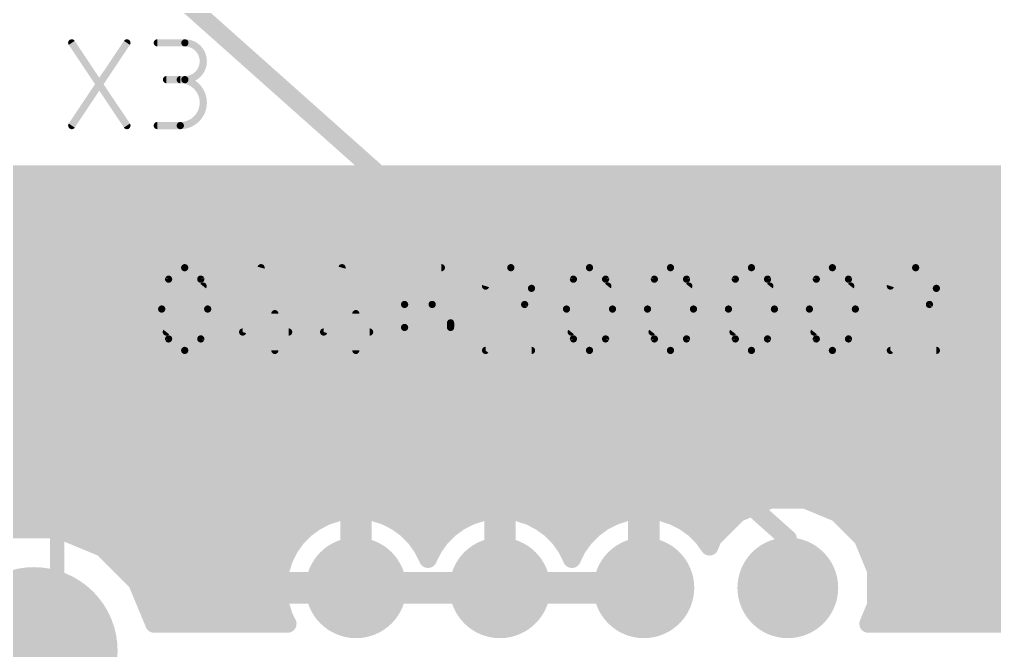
# Model space of a CAD drawing. Extents: x 6 to 108, y 0 to 49.
# Drawn here: x 51.38 to 65.15, y 8.51 to 17.42 of the extents above; entities that cross this region are included whole.
import ezdxf

# ---------------------------------------------------------------- set-up
doc = ezdxf.new("R2010")
doc.units = 0
for name, color, linetype in [('1', 22, 'CONTINUOUS'), ('16', 175, 'CONTINUOUS'), ('17', 82, 'CONTINUOUS'), ('21', 253, 'CONTINUOUS'), ('25', 253, 'CONTINUOUS'), ('27', 253, 'CONTINUOUS')]:
    doc.layers.add(name, color=color, linetype=linetype)

# ---------------------------------------------------------------- blocks, each defined once
blk = doc.blocks.new('ROUNDP')
at = {"const_width": 0.5}
blk.add_lwpolyline([(0, -0.25, 1), (0, 0.25, 1), (0, -0.25)], format="xyb", dxfattribs=at)

msp = doc.modelspace()

# ---------------------------------------------------------------- linework, layer by layer
at = {"layer": '1', "const_width": 0.254}
for points in [[(13.97, 15.24), (98.857, 15.24)], [(13.97, 14.986), (98.857, 14.986)], [(13.97, 14.732), (98.857, 14.732)], [(13.97, 14.478), (98.857, 14.478)], [(13.97, 14.224), (98.857, 14.224)], [(13.97, 13.97), (98.857, 13.97)], [(13.97, 13.716), (98.857, 13.716)], [(13.97, 13.462), (98.857, 13.462)], [(13.97, 13.208), (98.857, 13.208)], [(13.97, 12.954), (98.857, 12.954)], [(13.97, 12.7), (95.9542, 12.7)], [(13.97, 12.446), (95.5869, 12.446)], [(13.97, 12.192), (95.3763, 12.192)], [(13.97, 11.938), (95.2511, 11.938)], [(13.97, 11.684), (95.1837, 11.684)], [(13.97, 11.43), (96.418, 11.43)], [(13.97, 11.176), (95.1904, 11.176)], [(13.97, 10.922), (95.2648, 10.922)], [(13.97, 10.668), (95.4069, 10.668)], [(61.9824, 10.6426), (61.525, 10.4531)], [(62.4776, 10.6426), (61.9824, 10.6426)], [(62.935, 10.4531), (62.4776, 10.6426)], [(56.0387, 10.4887), (55.8782, 10.4633)], [(56.0387, 9.4933), (56.0387, 10.4887)], [(56.3898, 10.4633), (56.2293, 10.4887)], [(56.2293, 10.4887), (56.2293, 9.4933)], [(58.0707, 10.4887), (57.9102, 10.4633)], [(58.0707, 9.4933), (58.0707, 10.4887)], [(58.4218, 10.4633), (58.2613, 10.4887)], [(58.2613, 10.4887), (58.2613, 9.4933)], [(60.1027, 10.4887), (59.9422, 10.4633)], [(60.1027, 9.4933), (60.1027, 10.4887)], [(60.4538, 10.4633), (60.2933, 10.4887)], [(60.2933, 10.4887), (60.2933, 9.4933)], [(42.6541, 10.414), (55.7265, 10.414)], [(55.7147, 10.4102), (55.5616, 10.3321)], [(55.8782, 10.4633), (55.7147, 10.4102)], [(56.0387, 10.414), (56.2293, 10.414)], [(56.5533, 10.4102), (56.3898, 10.4633)], [(56.5415, 10.414), (57.7585, 10.414)], [(56.7064, 10.3321), (56.5533, 10.4102)], [(57.7467, 10.4102), (57.5936, 10.3321)], [(57.9102, 10.4633), (57.7467, 10.4102)], [(58.0707, 10.414), (58.2613, 10.414)], [(58.5853, 10.4102), (58.4218, 10.4633)], [(58.5735, 10.414), (59.7905, 10.414)], [(58.7384, 10.3321), (58.5853, 10.4102)], [(59.7787, 10.4102), (59.6256, 10.3321)], [(59.9422, 10.4633), (59.7787, 10.4102)], [(60.1027, 10.414), (60.2933, 10.414)], [(60.6173, 10.4102), (60.4538, 10.4633)], [(60.6055, 10.414), (61.4859, 10.414)], [(60.7704, 10.3321), (60.6173, 10.4102)], [(61.525, 10.4531), (61.1749, 10.103)], [(63.2851, 10.103), (62.935, 10.4531)], [(62.9741, 10.414), (76.0465, 10.414)], [(51.9284, 10.2235), (51.2464, 10.2235)], [(52.5586, 9.9625), (51.9284, 10.2235)], [(55.4225, 10.2311), (55.3009, 10.1095)], [(55.5616, 10.3321), (55.4225, 10.2311)], [(56.8455, 10.2311), (56.7064, 10.3321)], [(56.9671, 10.1095), (56.8455, 10.2311)], [(57.4545, 10.2311), (57.3329, 10.1095)], [(57.5936, 10.3321), (57.4545, 10.2311)], [(58.8775, 10.2311), (58.7384, 10.3321)], [(58.9991, 10.1095), (58.8775, 10.2311)], [(59.4865, 10.2311), (59.3649, 10.1095)], [(59.6256, 10.3321), (59.4865, 10.2311)], [(60.9095, 10.2311), (60.7704, 10.3321)], [(61.0311, 10.1095), (60.9095, 10.2311)], [(52.0817, 10.16), (55.3514, 10.16)], [(55.3009, 10.1095), (55.1999, 9.9704)], [(56.0387, 10.16), (56.2293, 10.16)], [(56.9166, 10.16), (57.3834, 10.16)], [(57.0681, 9.9704), (56.9671, 10.1095)], [(57.3329, 10.1095), (57.2319, 9.9704)], [(58.0707, 10.16), (58.2613, 10.16)], [(58.9486, 10.16), (59.4154, 10.16)], [(59.1001, 9.9704), (58.9991, 10.1095)], [(59.3649, 10.1095), (59.2639, 9.9704)], [(60.1027, 10.16), (60.2933, 10.16)], [(60.9806, 10.16), (61.2319, 10.16)], [(61.1244, 9.9811), (61.0311, 10.1095)], [(61.1749, 10.103), (61.1244, 9.9811)], [(63.2281, 10.16), (67.2983, 10.16)], [(63.4746, 9.6456), (63.2851, 10.103)], [(53.0409, 9.4802), (52.5586, 9.9625)], [(55.1999, 9.9704), (55.1218, 9.8173)], [(57.1462, 9.8173), (57.0681, 9.9704)], [(57.2319, 9.9704), (57.1538, 9.8173)], [(59.1782, 9.8173), (59.1001, 9.9704)], [(59.2639, 9.9704), (59.1858, 9.8173)], [(52.6151, 9.906), (55.167, 9.906)], [(55.1218, 9.8173), (55.0687, 9.6538)], [(56.0387, 9.906), (56.2293, 9.906)], [(57.101, 9.906), (57.199, 9.906)], [(57.15, 9.8055), (57.1462, 9.8173)], [(57.1538, 9.8173), (57.15, 9.8055)], [(58.0707, 9.906), (58.2613, 9.906)], [(59.133, 9.906), (59.231, 9.906)], [(59.182, 9.8055), (59.1782, 9.8173)], [(59.1858, 9.8173), (59.182, 9.8055)], [(60.1027, 9.906), (60.2933, 9.906)], [(63.3667, 9.906), (66.7649, 9.906)], [(52.8691, 9.652), (55.0684, 9.652)], [(55.0687, 9.6538), (55.0433, 9.4932)], [(56.0387, 9.652), (56.2293, 9.652)], [(58.0707, 9.652), (58.2613, 9.652)], [(60.1027, 9.652), (60.2933, 9.652)], [(63.4719, 9.652), (66.5109, 9.652)], [(63.4746, 9.1504), (63.4746, 9.6456)], [(53.2853, 8.89), (53.0409, 9.4802)], [(53.0749, 9.398), (56.0387, 9.398)], [(55.0433, 9.4932), (56.0387, 9.4932)], [(56.2293, 9.4933), (56.0387, 9.4933)], [(56.0387, 9.4932), (56.0387, 9.3027)], [(56.2293, 9.3027), (56.2293, 9.4932)], [(56.2293, 9.4932), (57.2247, 9.4932)], [(56.2293, 9.398), (58.0707, 9.398)], [(57.2247, 9.4932), (58.0707, 9.4932)], [(58.2613, 9.4933), (58.0707, 9.4933)], [(58.0707, 9.4932), (58.0707, 9.3027)], [(58.2613, 9.3027), (58.2613, 9.4932)], [(58.2613, 9.4932), (59.1073, 9.4932)], [(58.2613, 9.398), (60.1027, 9.398)], [(59.1073, 9.4932), (60.1027, 9.4932)], [(60.2933, 9.4933), (60.1027, 9.4933)], [(60.1027, 9.4932), (60.1027, 9.3027)], [(63.4746, 9.398), (66.3051, 9.398)], [(56.0387, 9.3027), (55.0433, 9.3027)], [(55.0433, 9.3027), (55.0687, 9.1422)], [(58.0707, 9.3027), (56.2293, 9.3027)], [(60.1027, 9.3027), (58.2613, 9.3027)], [(53.1801, 9.144), (55.0684, 9.144)], [(55.0687, 9.1422), (55.1218, 8.9787)], [(63.3667, 8.89), (63.4746, 9.1504)], [(63.4719, 9.144), (66.1999, 9.144)], [(55.1218, 8.9787), (55.167, 8.89)], [(55.167, 8.89), (53.2853, 8.89)], [(53.2853, 8.89), (55.167, 8.89)], [(66.0947, 8.89), (63.3667, 8.89)], [(63.3667, 8.89), (66.0947, 8.89)]]:
    msp.add_lwpolyline(points, dxfattribs=at)
at = {"layer": '1', "const_width": 0.127}
for points in [[(61.9824, 10.7061, 1), (61.9824, 10.5791)], [(62.0067, 10.5839, 1), (61.9581, 10.7013)], [(62.5019, 10.7013, 1), (62.4533, 10.5839)], [(62.4776, 10.5791, 1), (62.4776, 10.7061)], [(56.1022, 10.4887, 1), (55.9752, 10.4887)], [(56.0487, 10.426, 1), (56.0288, 10.5514)], [(56.2392, 10.5514, 1), (56.2193, 10.426)], [(56.2927, 10.4887, 1), (56.1658, 10.4887)], [(58.1342, 10.4887, 1), (58.0072, 10.4887)], [(58.0807, 10.426, 1), (58.0608, 10.5514)], [(58.2712, 10.5514, 1), (58.2513, 10.426)], [(58.3248, 10.4887, 1), (58.1978, 10.4887)], [(60.1662, 10.4887, 1), (60.0392, 10.4887)], [(60.1127, 10.426, 1), (60.0928, 10.5514)], [(60.3032, 10.5514, 1), (60.2833, 10.426)], [(60.3567, 10.4887, 1), (60.2298, 10.4887)], [(55.6951, 10.4706, 1), (55.7344, 10.3498)], [(55.7436, 10.3536, 1), (55.6859, 10.4668)], [(55.7265, 10.3505, 1), (55.7265, 10.4775)], [(55.8683, 10.526, 1), (55.8882, 10.4006)], [(55.8979, 10.4029, 1), (55.8586, 10.5237)], [(56.0387, 10.4775, 1), (56.0387, 10.3505)], [(56.2293, 10.3505, 1), (56.2293, 10.4775)], [(56.4094, 10.5237, 1), (56.3701, 10.4029)], [(56.3798, 10.4006, 1), (56.3997, 10.526)], [(56.5415, 10.4775, 1), (56.5415, 10.3505)], [(56.5821, 10.4668, 1), (56.5244, 10.3536)], [(56.5336, 10.3498, 1), (56.5729, 10.4706)], [(57.7271, 10.4706, 1), (57.7664, 10.3498)], [(57.7756, 10.3536, 1), (57.7179, 10.4668)], [(57.7585, 10.3505, 1), (57.7585, 10.4775)], [(57.9003, 10.526, 1), (57.9202, 10.4006)], [(57.9299, 10.4029, 1), (57.8906, 10.5237)], [(58.0707, 10.4775, 1), (58.0707, 10.3505)], [(58.2613, 10.3505, 1), (58.2613, 10.4775)], [(58.4414, 10.5237, 1), (58.4021, 10.4029)], [(58.4118, 10.4006, 1), (58.4317, 10.526)], [(58.5735, 10.4775, 1), (58.5735, 10.3505)], [(58.6141, 10.4668, 1), (58.5564, 10.3536)], [(58.5656, 10.3498, 1), (58.6049, 10.4706)], [(59.7591, 10.4706, 1), (59.7984, 10.3498)], [(59.8076, 10.3536, 1), (59.7499, 10.4668)], [(59.7905, 10.3505, 1), (59.7905, 10.4775)], [(59.9323, 10.526, 1), (59.9522, 10.4006)], [(59.9619, 10.4029, 1), (59.9226, 10.5237)], [(60.1027, 10.4775, 1), (60.1027, 10.3505)], [(60.2933, 10.3505, 1), (60.2933, 10.4775)], [(60.4734, 10.5237, 1), (60.4341, 10.4029)], [(60.4438, 10.4006, 1), (60.4637, 10.526)], [(60.6055, 10.4775, 1), (60.6055, 10.3505)], [(60.6461, 10.4668, 1), (60.5884, 10.3536)], [(60.5976, 10.3498, 1), (60.6369, 10.4706)], [(61.5007, 10.5118, 1), (61.5493, 10.3945)], [(61.5699, 10.4082, 1), (61.4801, 10.498)], [(61.4859, 10.3505, 1), (61.4859, 10.4775)], [(62.9799, 10.498, 1), (62.8901, 10.4082)], [(62.9741, 10.4775, 1), (62.9741, 10.3505)], [(62.9107, 10.3945, 1), (62.9593, 10.5118)], [(51.9527, 10.2822, 1), (51.9041, 10.1648)], [(51.9284, 10.16, 1), (51.9284, 10.287)], [(55.3852, 10.2825, 1), (55.4598, 10.1797)], [(55.4674, 10.1862, 1), (55.3776, 10.276)], [(55.5327, 10.3887, 1), (55.5904, 10.2756)], [(55.5989, 10.2808, 1), (55.5242, 10.3835)], [(56.7438, 10.3835, 1), (56.6691, 10.2808)], [(56.6776, 10.2756, 1), (56.7353, 10.3887)], [(56.8904, 10.276, 1), (56.8006, 10.1862)], [(56.8082, 10.1797, 1), (56.8828, 10.2825)], [(57.4172, 10.2825, 1), (57.4918, 10.1797)], [(57.4994, 10.1862, 1), (57.4096, 10.276)], [(57.5647, 10.3887, 1), (57.6224, 10.2756)], [(57.6309, 10.2808, 1), (57.5562, 10.3835)], [(58.7758, 10.3835, 1), (58.7011, 10.2808)], [(58.7096, 10.2756, 1), (58.7673, 10.3887)], [(58.9224, 10.276, 1), (58.8326, 10.1862)], [(58.8402, 10.1797, 1), (58.9148, 10.2825)], [(59.4492, 10.2825, 1), (59.5238, 10.1797)], [(59.5314, 10.1862, 1), (59.4416, 10.276)], [(59.5967, 10.3887, 1), (59.6544, 10.2756)], [(59.6629, 10.2808, 1), (59.5882, 10.3835)], [(60.8078, 10.3835, 1), (60.7331, 10.2808)], [(60.7416, 10.2756, 1), (60.7993, 10.3887)], [(60.9544, 10.276, 1), (60.8646, 10.1862)], [(60.8722, 10.1797, 1), (60.9468, 10.2825)], [(52.0817, 10.2235, 1), (52.0817, 10.0965)], [(55.256, 10.1544, 1), (55.3458, 10.0646)], [(55.3523, 10.0722, 1), (55.2495, 10.1468)], [(55.3514, 10.0965, 1), (55.3514, 10.2235)], [(56.0387, 10.2235, 1), (56.0387, 10.0965)], [(56.2293, 10.0965, 1), (56.2293, 10.2235)], [(56.9166, 10.2235, 1), (56.9166, 10.0965)], [(57.0185, 10.1468, 1), (56.9157, 10.0722)], [(56.9222, 10.0646, 1), (57.012, 10.1544)], [(57.288, 10.1544, 1), (57.3778, 10.0646)], [(57.3843, 10.0722, 1), (57.2815, 10.1468)], [(57.3834, 10.0965, 1), (57.3834, 10.2235)], [(58.0707, 10.2235, 1), (58.0707, 10.0965)], [(58.2613, 10.0965, 1), (58.2613, 10.2235)], [(58.9486, 10.2235, 1), (58.9486, 10.0965)], [(59.0505, 10.1468, 1), (58.9477, 10.0722)], [(58.9542, 10.0646, 1), (59.044, 10.1544)], [(59.32, 10.1544, 1), (59.4098, 10.0646)], [(59.4163, 10.0722, 1), (59.3135, 10.1468)], [(59.4154, 10.0965, 1), (59.4154, 10.2235)], [(60.1027, 10.2235, 1), (60.1027, 10.0965)], [(60.2933, 10.0965, 1), (60.2933, 10.2235)], [(60.9806, 10.2235, 1), (60.9806, 10.0965)], [(61.0825, 10.1468, 1), (60.9797, 10.0722)], [(60.9862, 10.0646, 1), (61.076, 10.1544)], [(61.13, 10.1479, 1), (61.2198, 10.0581)], [(61.2335, 10.0787, 1), (61.1162, 10.1273)], [(61.2319, 10.0965, 1), (61.2319, 10.2235)], [(63.2281, 10.2235, 1), (63.2281, 10.0965)], [(63.3438, 10.1273, 1), (63.2265, 10.0787)], [(63.2402, 10.0581, 1), (63.33, 10.1479)], [(52.6035, 10.0074, 1), (52.5137, 9.9176)], [(52.5343, 9.9038, 1), (52.5829, 10.0211)], [(55.1485, 10.0078, 1), (55.2512, 9.9331)], [(55.2564, 9.9416, 1), (55.1433, 9.9993)], [(57.1247, 9.9993, 1), (57.0116, 9.9416)], [(57.0168, 9.9331, 1), (57.1195, 10.0078)], [(57.1805, 10.0078, 1), (57.2832, 9.9331)], [(57.2884, 9.9416, 1), (57.1753, 9.9993)], [(59.1567, 9.9993, 1), (59.0436, 9.9416)], [(59.0488, 9.9331, 1), (59.1515, 10.0078)], [(59.2125, 10.0078, 1), (59.3152, 9.9331)], [(59.3204, 9.9416, 1), (59.2073, 9.9993)], [(61.0657, 10.0054, 1), (61.183, 9.9568)], [(61.073, 9.9438, 1), (61.1758, 10.0184)], [(52.6151, 9.9695, 1), (52.6151, 9.8425)], [(55.1822, 9.7976, 1), (55.0614, 9.8369)], [(55.167, 9.8425, 1), (55.167, 9.9695)], [(56.0387, 9.9695, 1), (56.0387, 9.8425)], [(56.2293, 9.8425, 1), (56.2293, 9.9695)], [(57.101, 9.9695, 1), (57.101, 9.8425)], [(57.2066, 9.8369, 1), (57.0858, 9.7976)], [(57.2142, 9.7977, 1), (57.0934, 9.8369)], [(57.199, 9.8425, 1), (57.199, 9.9695)], [(58.0707, 9.9695, 1), (58.0707, 9.8425)], [(58.2613, 9.8425, 1), (58.2613, 9.9695)], [(59.133, 9.9695, 1), (59.133, 9.8425)], [(59.2386, 9.8369, 1), (59.1178, 9.7977)], [(59.2462, 9.7976, 1), (59.1254, 9.8369)], [(59.231, 9.8425, 1), (59.231, 9.9695)], [(60.1027, 9.9695, 1), (60.1027, 9.8425)], [(60.2933, 9.8425, 1), (60.2933, 9.9695)], [(63.3667, 9.9695, 1), (63.3667, 9.8425)], [(52.8691, 9.7155, 1), (52.8691, 9.5885)], [(55.1314, 9.6438, 1), (55.006, 9.6637)], [(55.0652, 9.8461, 1), (55.1784, 9.7884)], [(55.0684, 9.5885, 1), (55.0684, 9.7155)], [(56.0387, 9.7155, 1), (56.0387, 9.5885)], [(56.2293, 9.5885, 1), (56.2293, 9.7155)], [(57.0896, 9.8251, 1), (57.2104, 9.7859)], [(57.0896, 9.7884, 1), (57.2028, 9.8461)], [(57.0896, 9.7859, 1), (57.2104, 9.8251)], [(57.0972, 9.8461, 1), (57.2104, 9.7884)], [(58.0707, 9.7155, 1), (58.0707, 9.5885)], [(58.2613, 9.5885, 1), (58.2613, 9.7155)], [(59.1216, 9.8251, 1), (59.2424, 9.7859)], [(59.1216, 9.7884, 1), (59.2348, 9.8461)], [(59.1216, 9.7859, 1), (59.2424, 9.8251)], [(59.1292, 9.8461, 1), (59.2424, 9.7884)], [(60.1027, 9.7155, 1), (60.1027, 9.5885)], [(60.2933, 9.5885, 1), (60.2933, 9.7155)], [(63.4719, 9.7155, 1), (63.4719, 9.5885)], [(55.0083, 9.6734, 1), (55.1291, 9.6341)], [(63.5381, 9.6456, 1), (63.4111, 9.6456)], [(63.4159, 9.6213, 1), (63.5333, 9.6699)], [(53.0995, 9.5045, 1), (52.9822, 9.4559)], [(52.996, 9.4353, 1), (53.0858, 9.5251)], [(53.0749, 9.4615, 1), (53.0749, 9.3345)], [(54.9806, 9.5032, 1), (55.106, 9.4833)], [(55.0433, 9.5567, 1), (55.0433, 9.4298)], [(56.0387, 9.5568, 1), (56.0387, 9.4298)], [(56.1022, 9.4932, 1), (55.9752, 9.4932)], [(55.9752, 9.4933, 1), (56.1022, 9.4933)], [(56.0387, 9.4298, 1), (56.0387, 9.5567)], [(56.0387, 9.3345, 1), (56.0387, 9.4615)], [(56.2928, 9.4932, 1), (56.1658, 9.4932)], [(56.1658, 9.4933, 1), (56.2927, 9.4933)], [(56.2293, 9.4615, 1), (56.2293, 9.3345)], [(56.2293, 9.5567, 1), (56.2293, 9.4298)], [(56.2293, 9.4298, 1), (56.2293, 9.5568)], [(57.2247, 9.5567, 1), (57.2247, 9.4298)], [(57.2247, 9.4298, 1), (57.2247, 9.5567)], [(58.0707, 9.5568, 1), (58.0707, 9.4298)], [(58.1342, 9.4932, 1), (58.0072, 9.4932)], [(58.0072, 9.4933, 1), (58.1342, 9.4933)], [(58.0707, 9.4298, 1), (58.0707, 9.5567)], [(58.0707, 9.3345, 1), (58.0707, 9.4615)], [(58.3248, 9.4932, 1), (58.1978, 9.4932)], [(58.1978, 9.4933, 1), (58.3248, 9.4933)], [(58.2613, 9.4615, 1), (58.2613, 9.3345)], [(58.2613, 9.5567, 1), (58.2613, 9.4298)], [(58.2613, 9.4298, 1), (58.2613, 9.5568)], [(59.1073, 9.5567, 1), (59.1073, 9.4298)], [(59.1073, 9.4298, 1), (59.1073, 9.5567)], [(60.1027, 9.5568, 1), (60.1027, 9.4298)], [(60.1662, 9.4932, 1), (60.0392, 9.4932)], [(60.0392, 9.4933, 1), (60.1662, 9.4933)], [(60.1027, 9.4298, 1), (60.1027, 9.5567)], [(60.1027, 9.3345, 1), (60.1027, 9.4615)], [(60.2298, 9.4933, 1), (60.3567, 9.4933)], [(60.2933, 9.4298, 1), (60.2933, 9.5568)], [(63.4746, 9.4615, 1), (63.4746, 9.3345)], [(55.0433, 9.3662, 1), (55.0433, 9.2392)], [(55.106, 9.3127, 1), (54.9806, 9.2928)], [(55.9752, 9.3027, 1), (56.1022, 9.3027)], [(56.0387, 9.2392, 1), (56.0387, 9.3662)], [(56.2293, 9.3662, 1), (56.2293, 9.2392)], [(56.1658, 9.3027, 1), (56.2928, 9.3027)], [(58.0072, 9.3027, 1), (58.1342, 9.3027)], [(58.0707, 9.2392, 1), (58.0707, 9.3662)], [(58.2613, 9.3662, 1), (58.2613, 9.2392)], [(58.1978, 9.3027, 1), (58.3248, 9.3027)], [(60.0392, 9.3027, 1), (60.1662, 9.3027)], [(60.1027, 9.2392, 1), (60.1027, 9.3662)], [(53.1801, 9.2075, 1), (53.1801, 9.0805)], [(55.1291, 9.1619, 1), (55.0083, 9.1226)], [(55.0684, 9.0805, 1), (55.0684, 9.2075)], [(63.4719, 9.2075, 1), (63.4719, 9.0805)], [(63.5333, 9.1261, 1), (63.4159, 9.1747)], [(55.006, 9.1323, 1), (55.1314, 9.1522)], [(55.1784, 9.0076, 1), (55.0652, 8.9499)], [(63.4111, 9.1504, 1), (63.5381, 9.1504)], [(53.2853, 8.9535, 1), (53.2853, 8.8265)], [(53.2853, 8.9535, 1), (53.2853, 8.8265)], [(53.2267, 8.8657, 1), (53.344, 8.9143)], [(55.0614, 8.9591, 1), (55.1822, 8.9984)], [(55.1105, 8.8612, 1), (55.2236, 8.9188)], [(55.167, 8.8265, 1), (55.167, 8.9535)], [(55.167, 8.8265, 1), (55.167, 8.9535)], [(63.3667, 8.9535, 1), (63.3667, 8.8265)], [(63.3667, 8.9535, 1), (63.3667, 8.8265)], [(63.3081, 8.9143, 1), (63.4254, 8.8657)]]:
    msp.add_lwpolyline(points, format="xyb", dxfattribs=at)
at = {"layer": '16', "const_width": 0.254}
for points in [[(50.597, 20.4538), (62.23, 10.0908)], [(62.23, 10.0908), (62.23, 9.398)]]:
    msp.add_lwpolyline(points, dxfattribs=at)
at = {"layer": '16', "const_width": 0.127}
for points in [[(62.2935, 10.0908, 1), (62.1665, 10.0908)], [(62.1878, 10.0434, 1), (62.2722, 10.1382)], [(62.1665, 9.398, 1), (62.2935, 9.398)]]:
    msp.add_lwpolyline(points, format="xyb", dxfattribs=at)
at = {"layer": '21', "const_width": 0.2032}
for points in [[(51.915, 0.105), (51.915, 15.091)], [(51.915, 15.091), (67.465, 15.091)]]:
    msp.add_lwpolyline(points, dxfattribs=at)
at = {"layer": '21', "const_width": 0.1016}
for points in [[(51.9658, 15.091, 1), (51.8642, 15.091)], [(51.915, 15.1418, 1), (51.915, 15.0402)]]:
    msp.add_lwpolyline(points, format="xyb", dxfattribs=at)
at = {"layer": '25', "const_width": 0.1016}
for points in [[(52.1208, 15.9258), (52.8997, 17.0942)], [(52.1208, 17.0942), (52.8997, 15.9258)], [(53.3287, 17.0942), (53.7182, 17.0942)], [(53.7182, 16.5749), (53.4585, 16.5749)], [(53.3287, 15.9258), (53.6533, 15.9258)]]:
    msp.add_lwpolyline(points, dxfattribs=at)
at = {"layer": '25'}
for points, const_width in [([(52.1419, 17.1083, 1), (52.0997, 17.0801)], 0.0508), ([(52.9209, 17.0801, 1), (52.8786, 17.1083)], 0.0508), ([(53.3287, 17.1196, 1), (53.3287, 17.0688)], 0.0508), ([(53.7182, 16.5749, 1), (53.7182, 17.0942)], 0.1016), ([(53.7182, 17.1196, 1), (53.7182, 17.0688)], 0.0508), ([(53.7182, 17.0688, 1), (53.7182, 17.1196)], 0.0508), ([(53.4585, 16.6003, 1), (53.4585, 16.5495)], 0.0508), ([(53.6533, 15.9258, 1), (53.6533, 16.5749)], 0.1016), ([(53.6533, 16.6003, 1), (53.6533, 16.5495)], 0.0508), ([(53.7182, 16.6003, 1), (53.7182, 16.5495)], 0.0508), ([(53.7182, 16.5495, 1), (53.7182, 16.6003)], 0.0508), ([(53.3287, 15.9512, 1), (53.3287, 15.9004)], 0.0508), ([(53.6533, 15.9512, 1), (53.6533, 15.9004)], 0.0508), ([(53.6533, 15.9004, 1), (53.6533, 15.9512)], 0.0508), ([(52.0997, 15.9399, 1), (52.1419, 15.9117)], 0.0508), ([(52.8786, 15.9117, 1), (52.9209, 15.9399)], 0.0508)]:
    msp.add_lwpolyline(points, format="xyb", dxfattribs=dict(at, const_width=const_width))
at = {"layer": '27'}
for points, const_width in [([(53.7154, 13.9192, 0.3205), (53.4882, 13.7569)], 0.1016), ([(53.9425, 13.7569, 0.3205), (53.7154, 13.9192)], 0.1016), ([(53.7154, 13.9446, 1), (53.7154, 13.8938)], 0.0508), ([(53.7154, 13.8938, 1), (53.7154, 13.9446)], 0.0508), ([(54.8179, 13.9122, 1), (54.769, 13.9262)], 0.0508), ([(55.9609, 13.9122, 1), (55.912, 13.9262)], 0.0508), ([(57.3391, 13.9192, 0.4142), (56.8198, 13.3999)], 0.1016), ([(57.3391, 13.8938, 1), (57.3391, 13.9446)], 0.0508), ([(58.3198, 13.9192, 0.3252), (57.9628, 13.6596)], 0.1016), ([(58.6119, 13.6271, 0.4142), (58.3198, 13.9192)], 0.1016), ([(58.3198, 13.9446, 1), (58.3198, 13.8938)], 0.0508), ([(58.3198, 13.8938, 1), (58.3198, 13.9446)], 0.0508), ([(59.4303, 13.9192, 0.3205), (59.2031, 13.7569)], 0.1016), ([(59.6575, 13.7569, 0.3205), (59.4303, 13.9192)], 0.1016), ([(59.4303, 13.9446, 1), (59.4303, 13.8938)], 0.0508), ([(59.4303, 13.8938, 1), (59.4303, 13.9446)], 0.0508), ([(60.5733, 13.9192, 0.3205), (60.3461, 13.7569)], 0.1016), ([(60.8005, 13.7569, 0.3205), (60.5733, 13.9192)], 0.1016), ([(60.5733, 13.9446, 1), (60.5733, 13.8938)], 0.0508), ([(60.5733, 13.8938, 1), (60.5733, 13.9446)], 0.0508), ([(61.7163, 13.9192, 0.3205), (61.4891, 13.7569)], 0.1016), ([(61.9435, 13.7569, 0.3205), (61.7163, 13.9192)], 0.1016), ([(61.7163, 13.9446, 1), (61.7163, 13.8938)], 0.0508), ([(61.7163, 13.8938, 1), (61.7163, 13.9446)], 0.0508), ([(62.8593, 13.9192, 0.3205), (62.6321, 13.7569)], 0.1016), ([(63.0865, 13.7569, 0.3205), (62.8593, 13.9192)], 0.1016), ([(62.8593, 13.9446, 1), (62.8593, 13.8938)], 0.0508), ([(62.8593, 13.8938, 1), (62.8593, 13.9446)], 0.0508), ([(64.0348, 13.9192, 0.3252), (63.6778, 13.6596)], 0.1016), ([(64.3269, 13.6271, 0.4142), (64.0348, 13.9192)], 0.1016), ([(64.0348, 13.9446, 1), (64.0348, 13.8938)], 0.0508), ([(64.0348, 13.8938, 1), (64.0348, 13.9446)], 0.0508), ([(53.4882, 13.7569, 0.1139), (53.3908, 13.335)], 0.1016), ([(53.4641, 13.7652, 1), (53.5122, 13.7487)], 0.0508), ([(53.511, 13.7458, 1), (53.4653, 13.7681)], 0.0508), ([(53.9654, 13.7681, 1), (53.9197, 13.7458)], 0.0508), ([(54.0399, 13.335, 0.1139), (53.9425, 13.7569)], 0.1016), ([(53.9185, 13.7487, 1), (53.9666, 13.7652)], 0.0508), ([(59.2032, 13.7569, 0.1139), (59.1058, 13.335)], 0.1016), ([(59.1791, 13.7652, 1), (59.2272, 13.7487)], 0.0508), ([(59.226, 13.7458, 1), (59.1803, 13.7681)], 0.0508), ([(59.6804, 13.7681, 1), (59.6347, 13.7458)], 0.0508), ([(59.7549, 13.335, 0.1139), (59.6575, 13.7569)], 0.1016), ([(59.6335, 13.7487, 1), (59.6816, 13.7652)], 0.0508), ([(60.3461, 13.7569, 0.1139), (60.2488, 13.335)], 0.1016), ([(60.3221, 13.7652, 1), (60.3702, 13.7487)], 0.0508), ([(60.369, 13.7458, 1), (60.3233, 13.7681)], 0.0508), ([(60.8234, 13.7681, 1), (60.7777, 13.7458)], 0.0508), ([(60.8979, 13.335, 0.1139), (60.8005, 13.7569)], 0.1016), ([(60.7765, 13.7487, 1), (60.8246, 13.7652)], 0.0508), ([(61.4891, 13.7569, 0.1139), (61.3918, 13.335)], 0.1016), ([(61.4651, 13.7652, 1), (61.5132, 13.7487)], 0.0508), ([(61.512, 13.7458, 1), (61.4663, 13.7681)], 0.0508), ([(61.9664, 13.7681, 1), (61.9207, 13.7458)], 0.0508), ([(62.0409, 13.335, 0.1139), (61.9435, 13.7569)], 0.1016), ([(61.9195, 13.7487, 1), (61.9675, 13.7652)], 0.0508), ([(62.6321, 13.7569, 0.1139), (62.5348, 13.335)], 0.1016), ([(62.6081, 13.7652, 1), (62.6562, 13.7487)], 0.0508), ([(62.655, 13.7458, 1), (62.6093, 13.7681)], 0.0508), ([(63.1094, 13.7681, 1), (63.0637, 13.7458)], 0.0508), ([(63.1839, 13.335, 0.1139), (63.0865, 13.7569)], 0.1016), ([(63.0625, 13.7487, 1), (63.1105, 13.7652)], 0.0508), ([(53.9948, 13.6437, 1), (53.9552, 13.6754)], 0.0508), ([(57.9386, 13.6674, 1), (57.9869, 13.6517)], 0.0508), ([(58.5145, 13.3999, 0.2053), (58.6119, 13.6271)], 0.1016), ([(58.6373, 13.6271, 1), (58.5865, 13.6271)], 0.0508), ([(58.5865, 13.6271, 1), (58.6373, 13.6271)], 0.0508), ([(59.7098, 13.6437, 1), (59.6702, 13.6754)], 0.0508), ([(60.8528, 13.6437, 1), (60.8131, 13.6754)], 0.0508), ([(61.9958, 13.6437, 1), (61.9561, 13.6754)], 0.0508), ([(63.1388, 13.6437, 1), (63.0991, 13.6754)], 0.0508), ([(63.6536, 13.6674, 1), (63.7019, 13.6517)], 0.0508), ([(64.2295, 13.3999, 0.2053), (64.3269, 13.6271)], 0.1016), ([(64.3523, 13.6271, 1), (64.3015, 13.6271)], 0.0508), ([(64.3015, 13.6271, 1), (64.3523, 13.6271)], 0.0508), ([(53.3908, 13.335, 0.1139), (53.4882, 12.9131)], 0.1016), ([(53.4162, 13.335, 1), (53.3654, 13.335)], 0.0508), ([(53.3654, 13.335, 1), (53.4162, 13.335)], 0.0508), ([(53.9425, 12.9131, 0.1139), (54.0399, 13.335)], 0.1016), ([(54.0653, 13.335, 1), (54.0145, 13.335)], 0.0508), ([(54.0145, 13.335, 1), (54.0653, 13.335)], 0.0508), ([(56.8198, 13.4253, 1), (56.8198, 13.3745)], 0.0508), ([(56.8452, 13.3999, 1), (56.7944, 13.3999)], 0.0508), ([(56.7944, 13.3999, 1), (56.8452, 13.3999)], 0.0508), ([(57.4689, 13.1403, 0.4142), (57.2093, 13.3999)], 0.1016), ([(57.2093, 13.4253, 1), (57.2093, 13.3745)], 0.0508), ([(57.2093, 13.3745, 1), (57.2093, 13.4253)], 0.0508), ([(58.497, 13.4183, 1), (58.532, 13.3815)], 0.0508), ([(58.5339, 13.3835, 1), (58.4952, 13.4164)], 0.0508), ([(59.1058, 13.335, 0.1139), (59.2032, 12.9131)], 0.1016), ([(59.1312, 13.335, 1), (59.0804, 13.335)], 0.0508), ([(59.0804, 13.335, 1), (59.1312, 13.335)], 0.0508), ([(59.6575, 12.9131, 0.1139), (59.7549, 13.335)], 0.1016), ([(59.7803, 13.335, 1), (59.7295, 13.335)], 0.0508), ([(59.7295, 13.335, 1), (59.7803, 13.335)], 0.0508), ([(60.2488, 13.335, 0.1139), (60.3461, 12.9131)], 0.1016), ([(60.2742, 13.335, 1), (60.2234, 13.335)], 0.0508), ([(60.2234, 13.335, 1), (60.2742, 13.335)], 0.0508), ([(60.8005, 12.9131, 0.1139), (60.8979, 13.335)], 0.1016), ([(60.9233, 13.335, 1), (60.8725, 13.335)], 0.0508), ([(60.8725, 13.335, 1), (60.9233, 13.335)], 0.0508), ([(61.3918, 13.335, 0.1139), (61.4891, 12.9131)], 0.1016), ([(61.4172, 13.335, 1), (61.3664, 13.335)], 0.0508), ([(61.3664, 13.335, 1), (61.4172, 13.335)], 0.0508), ([(61.9435, 12.9131, 0.1139), (62.0409, 13.335)], 0.1016), ([(62.0663, 13.335, 1), (62.0155, 13.335)], 0.0508), ([(62.0155, 13.335, 1), (62.0663, 13.335)], 0.0508), ([(62.5348, 13.335, 0.1139), (62.6321, 12.9131)], 0.1016), ([(62.5602, 13.335, 1), (62.5094, 13.335)], 0.0508), ([(62.5094, 13.335, 1), (62.5602, 13.335)], 0.0508), ([(63.0865, 12.9131, 0.1139), (63.1839, 13.335)], 0.1016), ([(63.2093, 13.335, 1), (63.1585, 13.335)], 0.0508), ([(63.1585, 13.335, 1), (63.2093, 13.335)], 0.0508), ([(64.212, 13.4183, 1), (64.247, 13.3815)], 0.0508), ([(64.2489, 13.3835, 1), (64.2102, 13.4164)], 0.0508), ([(55.0136, 13.2701, 1), (54.9628, 13.2701)], 0.0508), ([(56.1566, 13.2701, 1), (56.1058, 13.2701)], 0.0508), ([(56.8198, 13.0754, 1), (57.4689, 13.0754)], 0.1016), ([(56.8452, 13.0754, 1), (56.7944, 13.0754)], 0.0508), ([(56.7944, 13.0754, 1), (56.8452, 13.0754)], 0.0508), ([(57.4943, 13.1403, 1), (57.4435, 13.1403)], 0.0508), ([(57.4435, 13.1403, 1), (57.4943, 13.1403)], 0.0508), ([(57.4943, 13.0754, 1), (57.4435, 13.0754)], 0.0508), ([(57.4435, 13.0754, 1), (57.4943, 13.0754)], 0.0508), ([(53.4359, 13.0263, 1), (53.4755, 12.9946)], 0.0508), ([(53.5122, 12.9213, 1), (53.4641, 12.9048)], 0.0508), ([(53.4882, 12.9131, 0.3205), (53.7154, 12.7508)], 0.1016), ([(53.4653, 12.9019, 1), (53.511, 12.9242)], 0.0508), ([(53.7154, 12.7508, 0.3205), (53.9425, 12.9131)], 0.1016), ([(53.9197, 12.9242, 1), (53.9654, 12.9019)], 0.0508), ([(53.9666, 12.9048, 1), (53.9185, 12.9213)], 0.0508), ([(54.5338, 13.0358, 1), (54.5338, 12.985)], 0.0508), ([(54.5094, 13.0174, 1), (54.5582, 13.0035)], 0.0508), ([(55.1829, 12.985, 1), (55.1829, 13.0358)], 0.0508), ([(55.6768, 13.0358, 1), (55.6768, 12.985)], 0.0508), ([(55.6524, 13.0174, 1), (55.7012, 13.0035)], 0.0508), ([(56.3259, 12.985, 1), (56.3259, 13.0358)], 0.0508), ([(59.1509, 13.0263, 1), (59.1905, 12.9946)], 0.0508), ([(59.2272, 12.9213, 1), (59.1791, 12.9048)], 0.0508), ([(59.2032, 12.9131, 0.3205), (59.4303, 12.7508)], 0.1016), ([(59.1803, 12.9019, 1), (59.226, 12.9242)], 0.0508), ([(59.4303, 12.7508, 0.3205), (59.6575, 12.9131)], 0.1016), ([(59.6347, 12.9242, 1), (59.6804, 12.9019)], 0.0508), ([(59.6816, 12.9048, 1), (59.6335, 12.9213)], 0.0508), ([(60.2939, 13.0263, 1), (60.3335, 12.9946)], 0.0508), ([(60.3461, 12.9131, 0.3205), (60.5733, 12.7508)], 0.1016), ([(60.3702, 12.9213, 1), (60.3221, 12.9048)], 0.0508), ([(60.3233, 12.9019, 1), (60.369, 12.9242)], 0.0508), ([(60.5733, 12.7508, 0.3205), (60.8005, 12.9131)], 0.1016), ([(60.7777, 12.9242, 1), (60.8234, 12.9019)], 0.0508), ([(60.8245, 12.9048, 1), (60.7765, 12.9213)], 0.0508), ([(61.4369, 13.0263, 1), (61.4765, 12.9946)], 0.0508), ([(61.4891, 12.9131, 0.3205), (61.7163, 12.7508)], 0.1016), ([(61.5132, 12.9213, 1), (61.4651, 12.9048)], 0.0508), ([(61.4663, 12.9019, 1), (61.512, 12.9242)], 0.0508), ([(61.7163, 12.7508, 0.3205), (61.9435, 12.9131)], 0.1016), ([(61.9207, 12.9242, 1), (61.9664, 12.9019)], 0.0508), ([(61.9675, 12.9048, 1), (61.9195, 12.9213)], 0.0508), ([(62.5799, 13.0263, 1), (62.6195, 12.9946)], 0.0508), ([(62.6321, 12.9131, 0.3205), (62.8593, 12.7508)], 0.1016), ([(62.6562, 12.9213, 1), (62.6081, 12.9048)], 0.0508), ([(62.6093, 12.9019, 1), (62.655, 12.9242)], 0.0508), ([(62.8593, 12.7508, 0.3205), (63.0865, 12.9131)], 0.1016), ([(63.0637, 12.9242, 1), (63.1094, 12.9019)], 0.0508), ([(63.1105, 12.9048, 1), (63.0625, 12.9213)], 0.0508), ([(53.7154, 12.7762, 1), (53.7154, 12.7254)], 0.0508), ([(53.7154, 12.7254, 1), (53.7154, 12.7762)], 0.0508), ([(57.9628, 12.7762, 1), (57.9628, 12.7254)], 0.0508), ([(58.6119, 12.7254, 1), (58.6119, 12.7762)], 0.0508), ([(59.4303, 12.7762, 1), (59.4303, 12.7254)], 0.0508), ([(59.4303, 12.7254, 1), (59.4303, 12.7762)], 0.0508), ([(60.5733, 12.7762, 1), (60.5733, 12.7254)], 0.0508), ([(60.5733, 12.7254, 1), (60.5733, 12.7762)], 0.0508), ([(61.7163, 12.7762, 1), (61.7163, 12.7254)], 0.0508), ([(61.7163, 12.7254, 1), (61.7163, 12.7762)], 0.0508), ([(62.8593, 12.7762, 1), (62.8593, 12.7254)], 0.0508), ([(62.8593, 12.7254, 1), (62.8593, 12.7762)], 0.0508), ([(63.6778, 12.7762, 1), (63.6778, 12.7254)], 0.0508), ([(64.3269, 12.7254, 1), (64.3269, 12.7762)], 0.0508), ([(54.9628, 12.7508, 1), (55.0136, 12.7508)], 0.0508), ([(56.1058, 12.7508, 1), (56.1566, 12.7508)], 0.0508), ([(57.9434, 12.7673, 1), (57.9821, 12.7343)], 0.0508), ([(63.6584, 12.7673, 1), (63.6971, 12.7343)], 0.0508)]:
    msp.add_lwpolyline(points, format="xyb", dxfattribs=dict(at, const_width=const_width))
at = {"layer": '27', "const_width": 0.1016}
for points in [[(54.7934, 13.9192), (54.5338, 13.0104)], [(55.9364, 13.9192), (55.6768, 13.0104)], [(53.4557, 13.0104), (53.975, 13.6596)], [(59.1707, 13.0104), (59.69, 13.6596)], [(60.3137, 13.0104), (60.833, 13.6596)], [(61.4567, 13.0104), (61.976, 13.6596)], [(62.5997, 13.0104), (63.119, 13.6596)], [(56.8198, 13.3999), (57.2093, 13.3999)], [(56.8198, 13.0754), (56.8198, 13.3999)], [(58.5145, 13.3999), (57.9628, 12.7508)], [(64.2295, 13.3999), (63.6778, 12.7508)], [(54.9882, 13.2701), (54.9882, 12.7508)], [(56.1312, 13.2701), (56.1312, 12.7508)], [(57.4689, 13.1403), (57.4689, 13.0754)], [(54.5338, 13.0104), (55.1829, 13.0104)], [(55.6768, 13.0104), (56.3259, 13.0104)], [(57.9628, 12.7508), (58.6119, 12.7508)], [(63.6778, 12.7508), (64.3269, 12.7508)]]:
    msp.add_lwpolyline(points, dxfattribs=at)

# ---------------------------------------------------------------- block references
at = {"layer": '17'}
for p, xscale, yscale in [((56.134, 9.398), 1.4224, 1.4224), ((56.134, 9.398), 1.4224, 1.4224), ((58.166, 9.398), 1.4224, 1.4224), ((58.166, 9.398), 1.4224, 1.4224), ((60.198, 9.398), 1.4224, 1.4224), ((60.198, 9.398), 1.4224, 1.4224), ((62.23, 9.398), 1.4224, 1.4224), ((62.23, 9.398), 1.4224, 1.4224), ((51.5874, 8.509), 2.3622, 2.3622), ((51.5874, 8.509), 2.3622, 2.3622)]:
    msp.add_blockref('ROUNDP', p, dxfattribs=dict(at, xscale=xscale, yscale=yscale))

doc.saveas('drawing.dxf')
